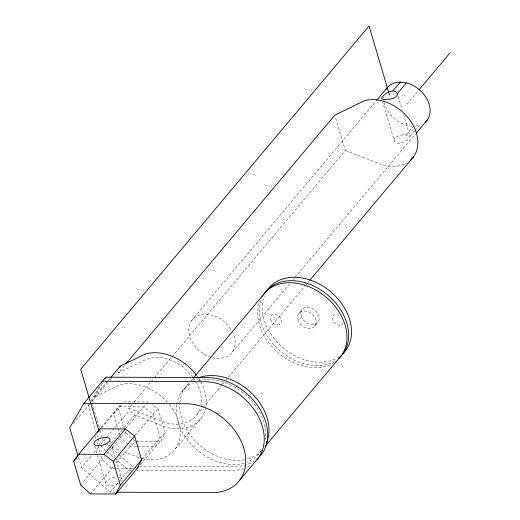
<?xml version="1.0" encoding="UTF-8"?>
<svg xmlns="http://www.w3.org/2000/svg" width="520" height="520" viewBox="0 0 520 520"><rect width="100%" height="100%" fill="white"/><g stroke="black" fill="none" stroke-linecap="round" stroke-linejoin="round"><path stroke-width="0.39" stroke-dasharray="2.6 1.95" d="M394.017 140.303L394.726 137.787L395.922 136.792L399.555 135.544A8.359 4.245 -9.3 0 1 405.841 134.986L408.818 135.18L409.675 135.668C409.806 140.348 402.707 142.883 398.723 143.455A8.359 4.245 -9.3 0 1 394.518 141.531L382.688 102.044M140.185 464.913L155.603 446.557L160.706 441.616L165.224 432.796L158.203 409.084L152.042 404.339M89.05 404.378L88.237 405.782L95.836 431.444M91.078 400.875L99.19 386.848M99.255 427.382L91.65 401.713L102.206 383.487M101.686 427.921L113.503 413.849L118.606 408.902L122.733 403.137M107.828 381.03L94.309 397.124L119.366 384.917A44.376 32.922 40 0 1 167.356 402.266M108.349 380.413L109.909 378.553M73.333 423.527L89.7 404.04M91.65 401.713L109.33 380.673M109.85 380.055L111.403 378.196M117.644 370.773L118.281 372.918L124.54 365.463M101.075 427.603L118.553 406.803L122.519 402.954M191.561 320.664L376.116 100.952M205.667 407.791A44.376 32.922 40 0 1 167.135 427.512L134.751 415.031L129.395 410.436L128.752 408.265L131.879 404.541M133.965 402.058L150.663 382.181M151.184 381.563L153.79 378.456M154.316 377.832L171.529 357.338M172.049 356.72L345.254 150.514L335.238 116.701M115.128 492.206L110.273 492.187L81.484 467.474L91.76 455.234M93.815 452.79L98.956 446.667M114.316 428.382L99.983 445.445L114.686 458.068M114.835 427.765L129.395 410.436M122.272 429.884L108.758 445.978L111.02 446.849M124.352 427.414L134.751 415.031M125.879 428.331L143.865 406.913L147.829 403.072M80.678 485.004L104.598 456.534M106.652 454.084L120.53 437.56L125.626 432.621L125.177 431.093M406.926 104.228L418.412 90.545M135.115 435.442L153.101 414.024L158.203 409.084M90.441 493.89L130.292 446.446L135.388 441.5M181.74 391.918L190.353 381.661M190.873 381.043L192.953 378.567M406.126 135.044L413.465 126.315M110.273 492.187L119.522 481.169M120.035 480.558L132.191 466.089L134.615 466.102M414.499 130.956L409.994 136.318L403.604 114.692M414.999 130.358L419.01 125.587A25.74 19.097 40 0 0 421.831 124.508M142.142 459.154L160.127 437.743L165.224 432.796M232.323 352.047L290.192 283.147M293.319 279.422L294.365 278.187M294.886 277.563L415.311 134.186M197.061 414.518L222.099 384.703M222.619 384.085L227.838 377.871M228.358 377.254L305.572 285.331M306.092 284.707L307.658 282.847M308.178 282.224L309.225 280.982M175.364 448.767L201.35 417.826M298.798 313.514L301.932 309.784M314.997 325.981L318.13 322.257M118.281 372.918L147.94 358.469A38.941 28.886 40 0 1 192.433 376.584M415.051 126.106L419.01 125.587M123.65 401.856L148.96 401.973M136.181 441.506L160.706 441.616M136.624 446.472L130.292 446.446L128.57 444.88M137.41 446.478L155.603 446.557L160.127 437.743L153.101 414.024L143.865 406.913L118.553 406.803L113.503 413.849L117.585 427.615M139.47 466.122L234.104 466.544A51.811 38.434 40 0 0 254.111 461.123M115.745 468.488L111.794 468.468L102.031 459.589L100.217 453.473M116.538 468.494L133.146 468.566M131.203 470.171L128.772 470.158L115.297 458.588M136.864 470.197L230.685 470.613A51.811 38.434 40 0 0 243.425 468.663M345.254 150.514L383.565 165.269A38.941 28.886 40 0 0 406.854 162.864M128.752 408.265L167.056 423.02A38.941 28.886 40 0 0 200.363 407.622M111.767 447.135L120.809 450.619M123.819 451.776L141.141 458.451M106.463 444.009L103.402 441.382L102.252 437.489M106.971 444.444L110.753 447.688M111.365 448.214L118.716 454.526M119.327 455.052L132.191 466.089M125.626 432.621L132.522 438.893M133.094 439.413L134.816 440.979M127.998 444.353L120.53 437.56L119.847 435.266M398.099 96.116L402.226 110.052M118.606 408.902L124.267 428.031M117.812 428.382L119.626 434.506M110.455 441.058L111.839 445.718M112.067 446.498L115.063 456.599M116.213 460.486L121.739 479.147M100.178 430.488L102.017 436.716M96.759 434.558L99.755 444.665M95.004 435.877L95.908 438.932M96.817 441.994L97.494 444.288M97.721 445.055L99.99 452.706M94.757 446.01L97.292 454.565M97.52 455.344L105.807 483.327M78.487 457.36L81.484 467.474M169.436 404.709A44.376 32.922 40 0 1 177.151 445.894A44.376 32.922 40 0 1 141.141 458.458M192.9 377.201A38.941 28.886 40 0 1 195.468 380.998M196.222 382.278A38.941 28.886 40 0 1 200.909 405.314M196.924 375.707A44.376 32.922 40 0 1 198.322 377.702M198.764 378.378A44.376 32.922 40 0 1 200.408 381.095M200.792 381.778A44.376 32.922 40 0 1 205.803 407.037M412.003 126.256A25.74 19.097 40 0 1 384.26 102.687M383.708 98.41A25.74 19.097 40 0 1 383.728 96.844M232.154 331.428A25.74 19.097 40 0 1 212.492 357.663M210.983 357.24A25.74 19.097 40 0 1 191.932 320.171A25.74 19.097 40 0 1 231.77 330.733M119.06 477.152A8.248 3.679 -16.5 0 1 120.913 481.267M118.177 483.379A8.248 3.679 -16.5 0 1 105.84 483.483A8.248 3.679 -16.5 0 1 116.695 477.016M250.029 465.608A51.811 38.434 40 0 1 246.48 467.474M261.443 450.249A49.498 36.725 40 0 1 247.162 462.169M244.179 463.164A49.498 36.725 40 0 1 196.82 449.787A49.498 36.725 40 0 1 176.586 405.262M176.696 404.476A49.498 36.725 40 0 1 192.562 382.935M198.406 380.816A49.498 36.725 40 0 1 245.772 395.018A49.498 36.725 40 0 1 265.174 439.699M261.541 450.678A49.498 36.725 40 0 1 245.433 459.641M244.692 459.791A49.498 36.725 40 0 1 199.979 445.497A49.498 36.725 40 0 1 179.764 403.591M179.822 402.786A49.498 36.725 40 0 1 189.475 383.11M192.654 380.725A49.498 36.725 40 0 1 197.399 378.235M334.041 362.466A49.498 36.725 40 0 1 278.876 353.412A49.498 36.725 40 0 1 260.026 300.658M335.114 360.828A49.498 36.725 40 0 1 280.202 351.059A49.498 36.725 40 0 1 261.729 298.623M339.216 356.629A49.498 36.725 40 0 1 284.226 348.647A49.498 36.725 40 0 1 264.277 295.997M343.174 322.562A6.188 4.589 40 0 1 336.434 324.474A6.188 4.589 40 0 1 332.325 317.207A6.188 4.589 40 0 1 339.066 315.302M270.686 319.586A6.188 4.589 40 0 0 280.085 324.22A6.188 4.589 40 0 0 277.361 315.022A6.188 4.589 40 0 0 270.686 319.586M298.044 319.709A10.231 7.592 40 0 0 313.579 327.373A10.231 7.592 40 0 0 309.075 312.163A10.231 7.592 40 0 0 298.044 319.709M301.171 315.978A10.231 7.592 40 0 0 316.706 323.642A10.231 7.592 40 0 0 312.208 308.438A10.231 7.592 40 0 0 301.171 315.978"/><path stroke-width="0.78" d="M115.759 494L120.276 485.186L141.629 459.765L134.602 436.053L125.366 428.942L100.048 428.825L78.702 454.24L73.658 461.292L80.678 485.004L90.441 493.89L115.759 494L138.645 466.746M137.105 468.585L141.629 459.765M260.033 456.072A51.811 38.434 40 0 0 258.479 406.926A51.811 38.434 40 0 0 207.766 377.631L105.853 377.175L83.934 403.267L69.732 427.81L78.026 455.806M101.627 382.642L102.44 381.238L204.353 381.693A51.811 38.434 40 0 1 254.781 410.572A51.811 38.434 40 0 1 257.127 459.557M105.047 378.573L105.853 377.175M119.541 367.49L120.302 366.178L145.353 353.971M97.299 432.673L100.048 428.825M110.948 377.319L120.302 366.178M126.106 363.603L334.782 115.16L364.442 100.711A38.941 28.886 40 0 1 409.201 119.177A38.941 28.886 40 0 1 409.975 160.654M376.636 100.328L386.542 88.537M73.658 461.292L77.818 456.332M393.042 90.87C395.187 91.052 398.034 92.567 397.351 95.115C395.109 98.969 389.701 99.353 385.665 99.359A8.359 3.152 -23.2 0 1 381.849 98.755L381.557 98.222L382.493 96.486L386.88 92.762A8.359 3.152 -23.2 0 1 392.782 90.883L400.381 82.134L406.374 82.914A25.74 19.097 40 0 1 427.603 100.217A25.74 19.097 40 0 1 425.418 122.057M397.351 93.652L406.374 82.914M78.702 454.24L104.013 454.356L125.366 428.942M418.932 89.927L450.268 52.624M120.276 485.186L113.256 461.468L134.602 436.053M193.472 377.949L263.146 294.996M416.357 132.945L427.303 119.912M309.745 280.358L413.562 156.761M265.109 446.335L341.543 355.342M240.045 479.759L258.544 457.73M83.934 403.267L185.848 403.722A51.811 38.434 40 0 1 243.867 448.383A51.811 38.434 40 0 1 212.186 492.642L116.747 492.213M104.013 454.356L113.256 461.468M389.506 95.082L369.044 26L80.704 369.285L98.924 430.904M145.353 353.964A44.376 32.922 40 0 1 196.43 375.057M385.769 89.739A25.74 19.097 40 0 1 400.381 82.134M198.861 377.663A49.498 36.725 40 0 1 251.173 392.776A49.498 36.725 40 0 1 266.669 442.533M263.965 294.288A49.498 36.725 40 0 1 325.455 293.235A49.498 36.725 40 0 1 342.284 354.575M266.389 291.59A49.498 36.725 40 0 1 329.576 290.856A49.498 36.725 40 0 1 342.966 353.561M262.256 296.322A49.498 36.725 40 0 1 325.019 296.276A49.498 36.725 40 0 1 338.981 358.41M98.475 445.829A8.248 3.679 -16.5 0 0 109.993 439.498A8.248 3.679 -16.5 0 0 97.624 439.446A8.248 3.679 -16.5 0 0 98.475 445.829"/></g></svg>
